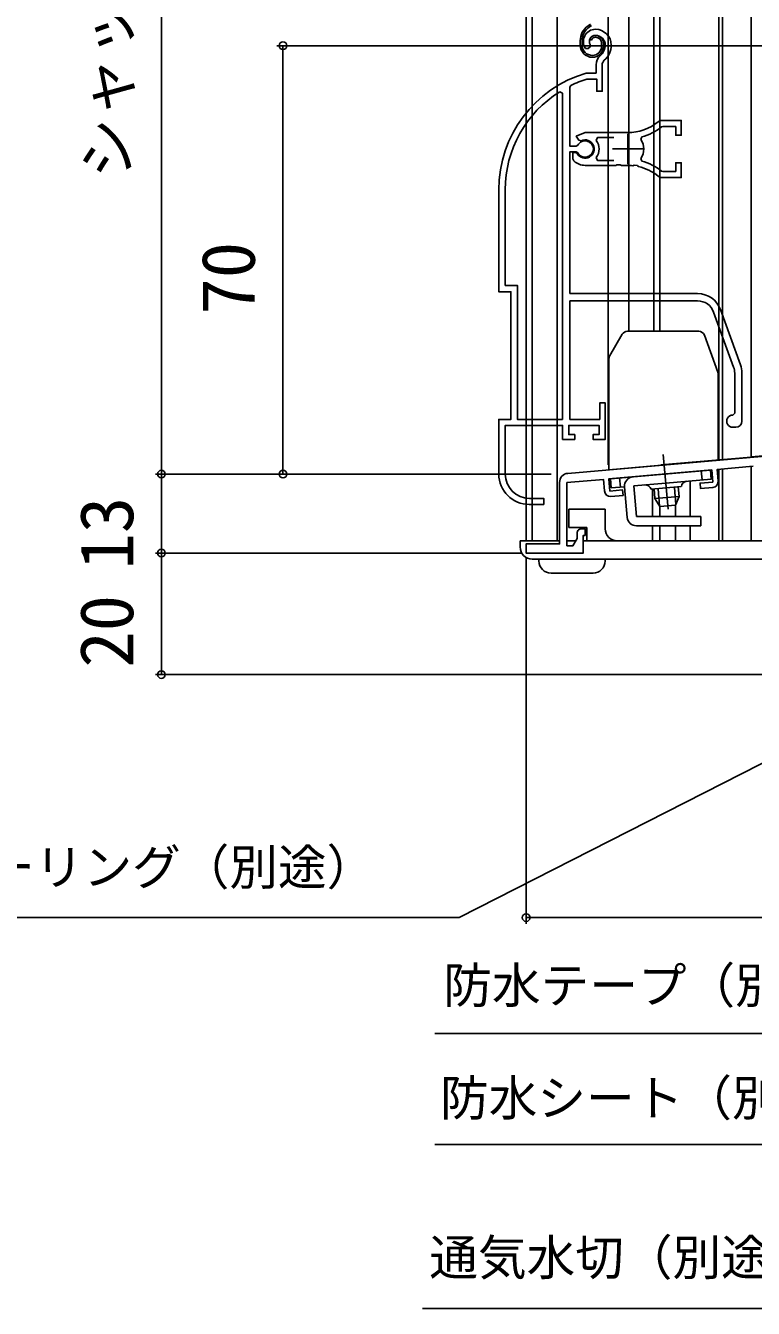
# Model space of a CAD drawing. Units: millimetres, scale not verified. Extents: x -525 to 525, y -783 to 778.
# Drawn here: x 142.7 to 262.4, y -220 to -8.9 of the extents above; entities that cross this region are included whole.
import ezdxf
from ezdxf.enums import TextEntityAlignment as Align

# ---------------------------------------------------------------- set-up
doc = ezdxf.new("R2010")
doc.units = ezdxf.units.MM
doc.header["$LTSCALE"] = 4
for name, color, linetype in [('0-2_YKK_11', 7, 'Continuous'), ('0-3_YKK_11E', 7, 'Continuous'), ('0-4_YKK_12', 2, 'Continuous'), ('0-5_YKK_13', 4, 'Continuous'), ('0-7_YKK_D', 6, 'Continuous')]:
    doc.layers.add(name, color=color, linetype=linetype)
doc.styles.add('ＭＳ ゴシック', font='')
doc.styles.get('ＭＳ ゴシック').set_extended_font_data('MS Gothic')

msp = doc.modelspace()

# ---------------------------------------------------------------- linework, layer by layer
at = {"layer": '0-2_YKK_11'}
for points in [[(231.869, -82.58), (351.2, -72.14), (351.2, -61.22), (351.35, -60.96)], [(255.685, -84.913), (253.693, -85.088), (253.614, -84.191), (255.706, -84.008), (255.532, -82.016), (238.597, -83.497), (238.771, -85.49), (240.863, -85.307), (240.941, -86.203), (238.949, -86.378)], [(262.369, -81.418), (256.428, -81.937), (256.594, -83.83)], [(234.1, -91.7), (234.7, -91.7), (234.7, -92.8), (234.4, -92.8), (234.4, -95.7), (225, -95.7), (225, -94.2), (230.5, -94.2), (230.5, -84.074)], [(237.866, -85.469), (237.7, -83.576), (231.7, -84.101), (231.7, -94.5), (232.7, -94.5), (233.4, -93.288), (233.4, -92.4)]]:
    msp.add_lwpolyline(points, dxfattribs=at)
for centre, radius, start, end in [((232, -84.074), 1.5, 95.00001, 180.00002), ((255.598, -83.917), 1, 274.99997, 4.99997), ((238.862, -85.381), 1, 184.99999, 274.99997), ((234.1, -92.4), 0.7, 89.99998, 180.00002)]:
    msp.add_arc(centre, radius, start, end, dxfattribs=at)
at = {"layer": '0-3_YKK_11E'}
for p, q in [((241.703, -26.696), (241.703, -31.696)), ((243.859, -27.656), (244.026, -27.191)), ((239.203, -29.196), (244.203, -29.196)), ((244.026, -31.201), (243.859, -30.737)), ((253.202, -52.996), (232.203, -52.996)), ((255.833, -56.038), (259.134, -65.107)), ((260.262, -64.697), (256.961, -55.628)), ((260.503, -73.996), (260.503, -66.065)), ((259.003, -74.996), (259.503, -74.996))]:
    msp.add_line(p, q, dxfattribs=at)
for points in [[(234.761, -12.639), (235.22, -12.679), (235.508, -12.391), (235.552, -12.021)], [(236.503, -15.36), (236.503, -16.696), (234.946, -16.696), (234.861, -16.708)], [(235.005, -17.709), (235.092, -17.696), (236.603, -17.696), (236.603, -19.696), (237.503, -19.696), (237.503, -15.36)], [(233.5, -28.583), (233.233, -28.746), (232.203, -28.746), (232.203, -18.994), (232.374, -18.723)], [(231.003, -73.696), (231.003, -20.029), (230.545, -19.773)], [(247.279, -25.561), (247.465, -25.496), (249.603, -25.496), (249.603, -26.946), (250.503, -26.946), (250.503, -24.496), (247.36, -24.496)], [(241.703, -26.496), (234.703, -26.496), (233.229, -27.092), (233.685, -27.742), (234.06, -27.841)], [(236.516, -27.781), (236.752, -27.296), (239.403, -27.296)], [(232.203, -52.996), (232.203, -29.646), (233.233, -29.646), (233.5, -29.81)], [(233.404, -29.946), (233.144, -29.796), (232.703, -29.796), (232.703, -30.806), (232.862, -31.171)], [(239.403, -31.096), (236.752, -31.096), (236.516, -30.612)], [(247.36, -33.896), (250.503, -33.896), (250.503, -31.446), (249.603, -31.446), (249.603, -32.896), (247.465, -32.896), (247.279, -32.832)], [(234.703, -31.896), (239.745, -31.896), (239.928, -31.776), (240.478, -31.776), (240.661, -31.896), (241.703, -31.896)], [(242.555, -31.942), (242.747, -31.847), (243.296, -31.937), (243.447, -32.089)], [(220.503, -35.896), (220.503, -52.696), (222.503, -52.696), (222.503, -73.696), (220.503, -73.696), (220.503, -82.696)], [(221.553, -35.896), (221.553, -51.646), (223.553, -51.646), (223.553, -73.696), (231.003, -73.696)], [(221.553, -82.696), (221.553, -74.696), (231.003, -74.696), (231.003, -76.996), (233.003, -76.996), (233.003, -76.196), (232.003, -76.196), (232.003, -74.696), (237.003, -74.696), (237.003, -76.196), (236.003, -76.196), (236.003, -76.996), (238.003, -76.996), (238.003, -70.996), (237.103, -70.996), (237.103, -73.696), (232.203, -73.696), (232.203, -54.196), (253.202, -54.196)], [(259.303, -66.065), (259.303, -72.696), (259.003, -72.996)], [(225.503, -87.696), (227.903, -87.696), (227.903, -86.696), (225.553, -86.696)]]:
    msp.add_lwpolyline(points, dxfattribs=at)
for centre, radius, start, end in [((236.403, -11.496), 2, 90, 214.83576), ((236.403, -11.496), 1, 90, 211.65762), ((236.403, -12.096), 2.6, 0.00001, 89.99999), ((236.403, -12.096), 1.6, 0.00001, 89.99999), ((235.703, -12.096), 2.3, 310.62932, 0), ((235.703, -12.096), 3.3, 310.62932, 0.00001), ((238.503, -15.36), 2, 130.62933, 180.00002), ((238.503, -15.36), 1, 130.62933, 180.00002), ((240.503, -35.896), 20, 106.38438, 180), ((240.503, -35.896), 19, 106.81987, 115.32852), ((240.503, -35.896), 18.95, 121.69984, 180.00001), ((241.703, -18.496), 8, 269.99999, 308.94244), ((247.36, -25.496), 1, 90.00004, 128.94249), ((241.703, -18.496), 9, 284.95661, 308.2843), ((234.703, -29.196), 1.5, 209.99999, 115.4059), ((234.703, -29.196), 1.35, 207.03568, 152.96432), ((234.703, -29.196), 2.3, 322.02014, 37.9799), ((241.703, -29.196), 2.65, 324.45233, 35.54763), ((234.703, -29.196), 2.7, 227.01413, 270), ((241.703, -39.896), 9, 51.7157, 75.04339), ((241.703, -39.896), 8, 83.8902, 90.00005), ((241.703, -39.896), 8, 51.05757, 77.40578), ((247.36, -32.896), 1, 231.05759, 270.00004), ((253.202, -56.996), 4, 20.00001, 89.99998), ((253.202, -56.996), 2.8, 20, 89.99998), ((256.503, -66.065), 2.8, 0.00002, 20.00003), ((256.503, -66.065), 4, 0.00001, 20.00002), ((259.003, -73.996), 1, 89.99999, 270.00001), ((259.503, -73.996), 1, 270.00001, 359.99999), ((225.503, -82.696), 5, 180, 269.99998), ((225.553, -82.696), 4, 180.00001, 269.99999)]:
    msp.add_arc(centre, radius, start, end, dxfattribs=at)
at = {"layer": '0-4_YKK_12'}
for p, q in [((226.001, 173.549), (226.001, -93.7)), ((230.101, 173.549), (230.101, -93.7)), ((238.501, -81.2), (238.501, 173.549)), ((241.901, 173.549), (241.901, -59.2)), ((246.001, -59.2), (246.001, 173.549)), ((247.001, 173.549), (247.001, -59.2)), ((256.701, 173.549), (256.701, -80.364)), ((257.301, 173.549), (257.301, -80.311)), ((262.001, 173.549), (262.001, -79.886)), ((351, -72.1), (262.001, -79.886)), ((262.001, -79.9), (247.142, -81.2)), ((238.501, -81.2), (238.601, -81.2)), ((256.701, -81.913), (256.701, -93.7)), ((257.301, -81.861), (257.301, -93.7)), ((262.001, -93.7), (262.001, -81.45)), ((252.001, -83.83), (252.001, -89.706)), ((245.803, -85.167), (245.803, -89.709)), ((247.003, -88.063), (247.003, -89.709)), ((249.572, -87.761), (249.572, -89.709)), ((245.803, -91.209), (245.803, -93.7)), ((247.003, -91.209), (247.003, -93.7)), ((249.572, -91.209), (249.572, -93.7)), ((252.001, -91.206), (252.001, -93.7)), ((234.4, -93.7), (249.701, -93.7)), ((248.191, -93.7), (325, -93.7))]:
    msp.add_line(p, q, dxfattribs=at)
at = {"layer": '0-5_YKK_13'}
for p, q in [((235.558, -8.649), (235.18, -8.914)), ((235.352, -9.16), (235.73, -8.895)), ((233.9, -12.097), (233.9, -11.371)), ((234.2, -12.097), (234.2, -11.371)), ((235.743, -11.258), (235.461, -11.155)), ((237.4, -11.797), (237.4, -12.297)), ((237.7, -11.797), (237.7, -12.297)), ((238.735, -63.298), (240.813, -59.7)), ((253.401, -59.2), (241.679, -59.2)), ((254.341, -59.858), (256.541, -65.903)), ((238.601, -63.798), (238.601, -82)), ((256.601, -80.425), (256.601, -66.245)), ((248.342, -88.495), (247.555, -79.492)), ((238.601, -82), (256.601, -80.425)), ((238.869, -83.474), (255.306, -82.035)), ((253.942, -83.661), (253.812, -82.166)), ((255.437, -83.53), (255.306, -82.035)), ((240.494, -84.837), (240.363, -83.343)), ((247.965, -84.183), (242.685, -84.645)), ((255.437, -83.53), (247.965, -84.183)), ((241.634, -89.836), (241.191, -84.776)), ((242.685, -84.645), (243.128, -89.706)), ((248.035, -84.98), (245.544, -85.198)), ((246.042, -85.155), (246.18, -86.728)), ((250.165, -86.379), (246.18, -86.728)), ((246.832, -86.671), (246.694, -85.098)), ((246.946, -87.974), (246.814, -86.462)), ((250.525, -84.763), (248.035, -84.98)), ((249.513, -86.436), (249.375, -84.863)), ((249.627, -87.74), (249.495, -86.228)), ((250.165, -86.379), (249.59, -87.835)), ((250.165, -86.379), (250.027, -84.806)), ((232.001, -88.5), (232.001, -91.5)), ((238.001, -88.5), (232.001, -88.5)), ((238.001, -91.7), (238.001, -88.5)), ((246.18, -86.728), (246.999, -88.061)), ((246.999, -88.061), (249.59, -87.835)), ((232.001, -88.975), (232.001, -88.9)), ((253.753, -89.706), (243.128, -89.706)), ((253.753, -91.206), (253.753, -89.706)), ((235.001, -91.5), (232.001, -91.5)), ((235.001, -91.5), (235.001, -93.7)), ((243.128, -91.206), (253.753, -91.206)), ((224.001, -94.7), (224.001, -93.7)), ((230.5, -93.7), (224.001, -93.7)), ((233.162, -93.7), (231.7, -93.7)), ((280.001, -93.7), (234.4, -93.7)), ((235.001, -93.7), (235.001, -93.7)), ((278.001, -96.7), (226.001, -96.7)), ((227.101, -97), (227.101, -96.7)), ((238.001, -96.7), (238.001, -97)), ((229.101, -99), (236.001, -99))]:
    msp.add_line(p, q, dxfattribs=at)
msp.add_lwpolyline([(241.191, -84.776), (238.999, -84.968), (238.869, -83.474)], dxfattribs=at)
for centre, radius, start, end in [((236.9, -11.371), 3, 125, 180), ((236.9, -11.371), 2.7, 125, 180), ((236.4, -11.497), 1, 90, 160), ((236.4, -11.797), 1.3, 0, 90), ((235.9, -12.097), 2, 180, 270), ((235.9, -12.097), 1.7, 180, 270), ((236.4, -11.497), 0.7, 90, 160), ((235.9, -12.297), 1.8, 270, 0), ((235.9, -12.297), 1.5, 270, 360), ((236.4, -11.797), 1, 0, 90), ((241.679, -60.2), 1, 90, 150), ((253.401, -60.2), 1, 20, 90), ((239.601, -63.798), 1, 150, 180), ((255.601, -66.245), 1, 0, 20), ((242.685, -84.645), 1.5, 95, 185), ((251.519, -84.876), 1, 95, 173.46304), ((244.586, -85.483), 1, 16.53696, 95), ((243.128, -89.706), 1.5, 185, 270), ((240.001, -91.7), 2, 180.00002, 270), ((226.001, -94.7), 2, 180.00003, 270), ((229.101, -97), 2, 180, 270), ((236.001, -97), 2, 270, 0.00002)]:
    msp.add_arc(centre, radius, start, end, dxfattribs=at)
at = {"layer": '0-7_YKK_D'}
for p, q in [((165, -82.7), (165, 173.55)), ((225, -93.5), (225, 114.3)), ((354, -12.2), (184, -12.2)), ((185, -12.2), (185, -82.7)), ((229.101, -82.7), (164, -82.7)), ((229.101, -82.7), (164, -82.7)), ((165, -95.7), (165, -82.7)), ((224.3, -95.7), (164, -95.7)), ((165, -115.7), (165, -95.7)), ((225, -96.4), (225, -156.7)), ((352, -115.7), (164, -115.7)), ((355, -155.7), (225, -155.7))]:
    msp.add_line(p, q, dxfattribs=at)
for points in [[(327.787, -97.717), (325.515, -98.875), (213.989, -155.7), (127.798, -155.7)], [(354, -124.777), (352.105, -126.483), (298.456, -174.789), (209.971, -174.789)], [(352.899, -144.031), (351.004, -145.737), (298.456, -193.052), (209.971, -193.052)], [(307.728, -204.62), (305.925, -206.423), (292.334, -220.014), (207.959, -220.014)]]:
    msp.add_lwpolyline(points, dxfattribs=at)
for centre in [(185, -12.2), (165, -82.7), (165, -82.7), (185, -82.7), (165, -95.7), (165, -95.7), (165, -115.7), (225, -155.7)]:
    msp.add_circle(centre, 0.637, dxfattribs=at)

# ---------------------------------------------------------------- texts
at = {"layer": '0-7_YKK_D', "style": 'ＭＳ ゴシック'}
for s, height, p in [('シャッターh＝サッシH＋75', 7.331, (161.977, -34.092)), ('70', 8.798, (183, -56.45)), ('13', 8.798, (163, -98.405)), ('20', 8.798, (163, -114.564))]:
    msp.add_text(s, height=height, rotation=90, dxfattribs=at).set_placement(p, align=Align.BOTTOM_LEFT)
for s, p in [('シーリング（別途）', (128.174, -152.08)), ('防水テープ（別途）', (211.375, -171.541)), ('防水シート（別途）', (210.845, -190.075)), ('通気水切（別途）', (209.073, -216.329))]:
    msp.add_text(s, height=5.865, dxfattribs=at).set_placement(p, align=Align.BOTTOM_LEFT)

doc.saveas('drawing.dxf')
